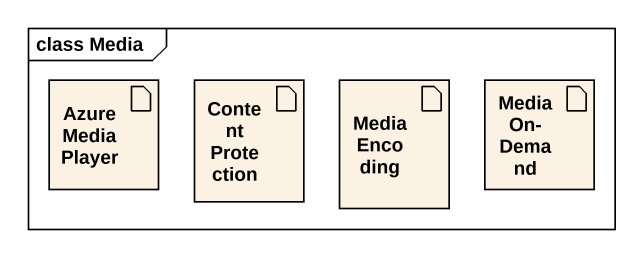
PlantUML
@startuml
mainframe class Media
artifact "Azure Media Player" as Azure_Media_Player
artifact "Content Protection" as Content_Protection
artifact "Media Encoding" as Media_Encoding
artifact "Media On-Demand" as Media_On_Demand
@enduml
